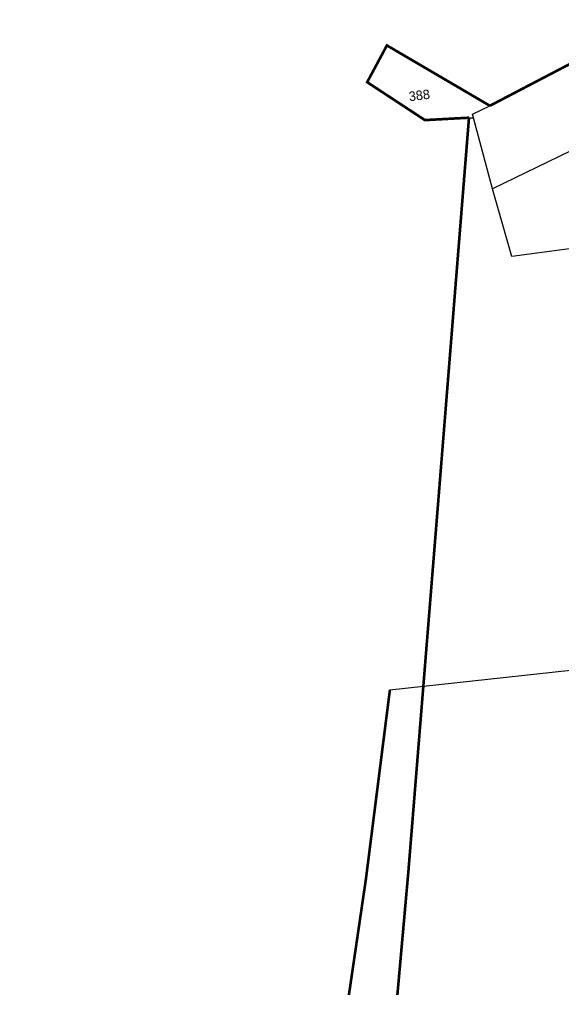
# Model space of a CAD drawing. Header units: metres. Extents: x 256504 to 259055, y 2201976 to 2205051.
# Drawn here: x 256690.5 to 256908.2, y 2203870.8 to 2204258.8 of the extents above; entities that cross this region are included whole.
import ezdxf

# ---------------------------------------------------------------- set-up
doc = ezdxf.new("R2010")
doc.units = ezdxf.units.M
doc.header["$MEASUREMENT"] = 0
for name, color, linetype in [('OFF', 1, 'Continuous'), ('POLY_PARCEL', 6, 'Continuous'), ('TEXT_PARCEL', 7, 'Continuous'), ('V_BOUND_LINE', 7, 'Continuous')]:
    doc.layers.add(name, color=color, linetype=linetype)
doc.styles.add('TEXT_MAP', font='KRDEV050.TTF', dxfattribs={"height": 2.5})

# ---------------------------------------------------------------- blocks, each defined once
blk = doc.blocks.new('RGG')
at = {"layer": 'POLY_PARCEL'}
for points in [[(257293.6, 2203785.21), (257294.32, 2203777.64), (257282.03, 2203772.88), (257280.14, 2203769.69), (257260.26, 2203762.89)], [(257258.33, 2203776.67), (257258.22, 2203777.4), (257261.69, 2203778.58)], [(257257.48, 2203776.82), (257258.33, 2203776.67)], [(257260.26, 2203762.89), (257258.33, 2203776.67)], [(257291.08, 2203749.93), (257262.29, 2203749.71), (257260.26, 2203762.89)]]:
    blk.add_lwpolyline(points, dxfattribs=at)
at = {"layer": 'V_BOUND_LINE', "const_width": 0.5}
for points in [[(257257.48, 2203776.82), (257249.13, 2203777.4), (257239.15, 2203785.88), (257243.72, 2203792.34), (257261.69, 2203778.58)], [(257261.69, 2203778.58), (257286.44, 2203787.85), (257278.82, 2203792.71)], [(257205.97, 2203526.8), (257218.22, 2203586.18), (257221.58, 2203604.27), (257228.53, 2203636.54), (257243.03, 2203706.7), (257257.48, 2203776.82)]]:
    blk.add_lwpolyline(points, dxfattribs=at)
at = {"layer": 'TEXT_PARCEL', "style": 'TEXT_MAP'}
blk.add_text('388', height=1.8, dxfattribs=at).set_placement((257246.65, 2203781.3))
blk = doc.blocks.new('RYRY')
at = {"layer": 'OFF'}
blk.add_lwpolyline([(258858.78, 2202843.97), (258922.1, 2202843.24)], dxfattribs=at)
at = {"layer": 'V_BOUND_LINE', "const_width": 0.5}
blk.add_lwpolyline([(258738.69, 2202440.21), (258747.04, 2202460.95), (258751.22, 2202472.11), (258760.45, 2202494.46), (258768.87, 2202516.37), (258770.96, 2202521.65), (258780.19, 2202554.53), (258786.96, 2202579.95), (258792.03, 2202598.22), (258796.58, 2202616.72), (258801.07, 2202632.68), (258806.64, 2202656.11), (258810.63, 2202670.62), (258813.29, 2202677.61), (258824.29, 2202714.44), (258849.86, 2202808.44), (258858.78, 2202843.97)], dxfattribs=at)

msp = doc.modelspace()

# ---------------------------------------------------------------- block references
for name, p, xscale, yscale, zscale, rotation in [('RGG', (289989.7, -2476398.07), 2.109635049132473, 2.109635049132473, 2.109635049132473, 7.063686493955811), ('RYRY', (270298.76, -2413623.69), 2.081889743240717, 2.081889743240717, 2.081889743240717, 6.869169956069853)]:
    msp.add_blockref(name, p, dxfattribs=dict(xscale=xscale, yscale=yscale, zscale=zscale, rotation=rotation))

doc.saveas('drawing.dxf')
